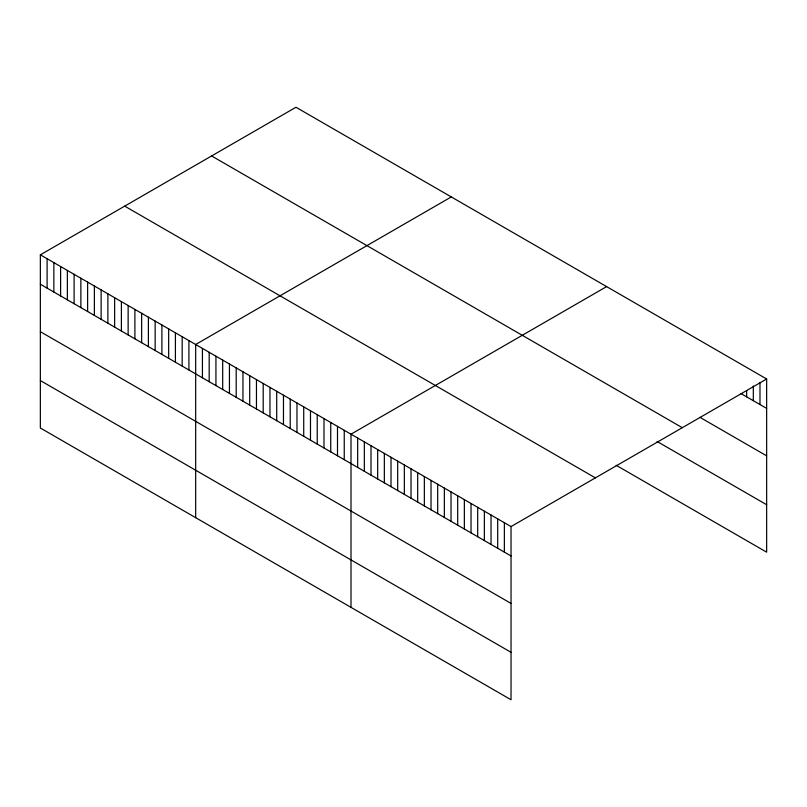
<?xml version="1.0" encoding="UTF-8"?>
<svg xmlns="http://www.w3.org/2000/svg" width="807" height="807" viewBox="0 0 807 807"><rect width="100%" height="100%" fill="white"/><g stroke="black" fill="none" stroke-linecap="round" stroke-linejoin="round"><path stroke-width="1.21" d="M40.35 254.83L511.033 526.578L511.033 699.75L40.35 428.003L40.35 254.83L295.967 107.25L766.65 378.997L766.65 552.17L616.144 465.276M451.295 196.928L195.677 344.498L195.677 517.68M606.622 286.596L351.005 434.176L351.005 607.358M511.033 526.578L766.65 378.997M740.927 393.544L766.65 408.392M699.972 417.34L766.65 455.844M211.616 155.953L682.298 427.69M657.1 441.479L766.65 504.728M124.702 206.128L595.384 477.875M40.35 284.225L511.033 555.973M40.35 331.677L511.033 603.424M40.35 380.561L511.033 652.308M759.982 382.498L759.982 404.539M753.314 385.988L753.314 400.696M746.646 390.719L746.646 396.842M504.365 522.724L504.365 552.119M497.697 518.871L497.697 548.276M491.029 515.027L491.029 544.422M484.361 511.174L484.361 540.569M477.694 507.321L477.694 536.726M471.026 503.477L471.026 532.872M464.358 499.624L464.358 529.029M457.69 495.77L457.69 525.175M451.022 491.927L451.022 521.322M444.354 488.074L444.354 517.479M437.687 484.23L437.687 513.625M431.019 480.377L431.019 509.772M424.351 476.523L424.351 505.928M417.683 472.68L417.683 502.075M411.015 468.827L411.015 498.222M404.347 464.973L404.347 494.378M397.68 461.13L397.68 490.525M391.012 457.276L391.012 486.682M384.344 453.423L384.344 482.828M377.676 449.58L377.676 478.975M371.008 445.726L371.008 475.131M364.34 441.883L364.34 471.278M357.672 438.03L357.672 467.424M344.246 430.282L344.246 459.677M337.497 426.378L337.497 455.784M330.739 422.485L330.739 451.88M323.99 418.581L323.99 447.986M317.232 414.687L317.232 444.082M310.483 410.783L310.483 440.188M303.725 406.889L303.725 436.284M296.976 402.986L296.976 432.391M290.217 399.092L290.217 428.487M283.469 395.188L283.469 424.593M276.71 391.294L276.71 420.689M269.962 387.39L269.962 416.795M263.203 383.496L263.203 412.891M256.455 379.593L256.455 408.998M249.706 375.699L249.706 405.094M242.947 371.795L242.947 401.2M236.199 367.901L236.199 397.296M229.44 363.997L229.44 393.392M222.692 360.104L222.692 389.499M215.933 356.2L215.933 385.595M209.184 352.306L209.184 381.701M202.426 348.402L202.426 377.797M188.919 340.604L188.919 369.999M182.17 336.701L182.17 366.106M175.412 332.807L175.412 362.202M168.663 328.903L168.663 358.308M161.904 325.009L161.904 354.404M155.156 321.105L155.156 350.51M148.397 317.212L148.397 346.607M141.649 313.308L141.649 342.713M134.9 309.414L134.9 338.809M128.142 305.51L128.142 334.915M121.393 301.616L121.393 331.011M114.634 297.712L114.634 327.117M107.886 293.819L107.886 323.214M101.127 289.915L101.127 319.32M94.379 286.021L94.379 315.416M87.62 282.117L87.62 311.522M80.871 278.223L80.871 307.618M74.113 274.319L74.113 303.725M67.364 270.426L67.364 299.821M60.606 266.522L60.606 295.927M53.857 262.628L53.857 292.023M47.099 258.724L47.099 288.129"/></g></svg>
